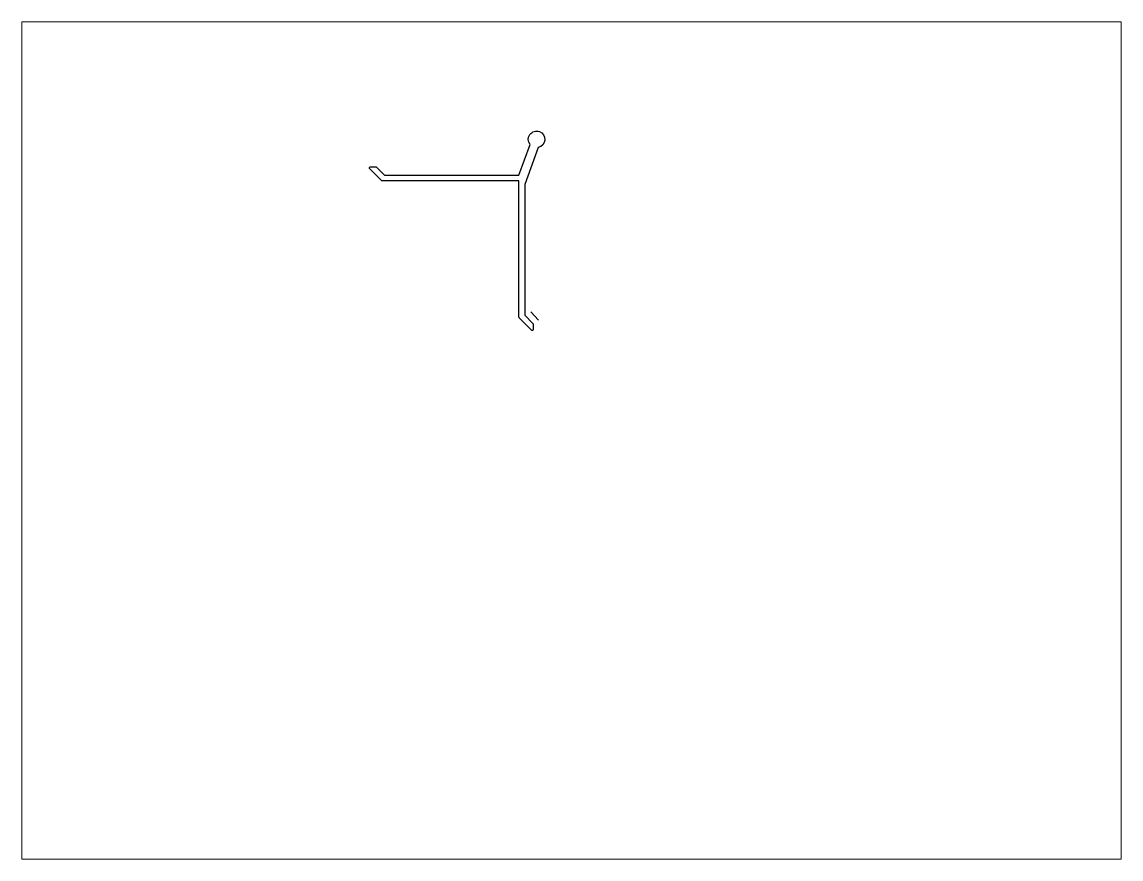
# Paper-space layout 'Layout1' of a CAD drawing. Extents: x 27 to 240, y 20 to 183.
# The model-space entities are those that its viewports show. They can reach past a viewport. Long polylines and large blocks are cut down to what shows.
import ezdxf

# ---------------------------------------------------------------- set-up
doc = ezdxf.new("R2010")
doc.units = 0
doc.header["$LTSCALE"] = 15
doc.linetypes.add('HIDDEN', pattern=[9.525, 6.35, -3.175])
doc.layers.get('0').update_dxf_attribs({"linetype": 'CONTINUOUS'})

msp = doc.modelspace()

# ---------------------------------------------------------------- linework, layer by layer
at = {"color": 0, "linetype": 'HIDDEN', "ltscale": 0.05}
msp.add_line((178.94, 172.51), (176.21, 175.52), dxfattribs=at)
at = {"color": 0, "ltscale": 0.05}
msp.add_lwpolyline([(178.82, 233.18), (174.08, 220.15), (174.08, 174.25), (176.99, 171.34, -0.208085), (177.07, 171.12), (177.01, 169.21, -0.655512), (176.49, 169.01), (172.17, 173.33, -0.198912), (172.08, 173.55), (172.08, 221.42), (124.2, 221.42, -0.198912), (123.99, 221.51), (119.66, 225.84, -0.655764), (119.86, 226.35), (121.78, 226.42, -0.207902), (122, 226.33), (124.91, 223.42), (172.08, 223.42), (176, 234.2, -3.587956)], format="xyb", close=True, dxfattribs=at)

psp = doc.layouts.get("Layout1")

# ---------------------------------------------------------------- viewports
at = {"layer": '0', "color": 0, "linetype": 'BYBLOCK', "ltscale": 0.05}
psp.add_viewport(center=(133.35, 101.6), size=(213.36, 162.56), view_center_point=(190.51, 130.3), view_height=293.8955, dxfattribs=at)

doc.saveas('drawing.dxf')
